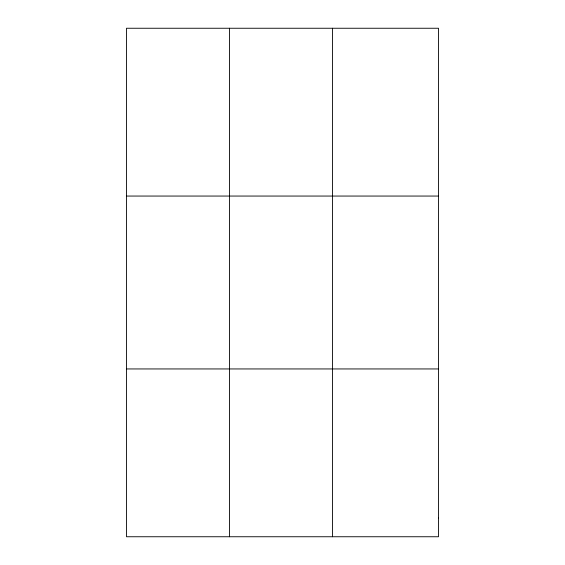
<?xml version="1.0" encoding="UTF-8"?>
<svg xmlns="http://www.w3.org/2000/svg" width="565" height="565" viewBox="0 0 565 565"><rect width="100%" height="100%" fill="white"/><g stroke="black" fill="none" stroke-linecap="round" stroke-linejoin="round"><path stroke-width="0.85" d="M229.454 28.25L229.454 536.75M332.425 28.25L332.425 536.75M126.489 196.055L438.511 196.055M126.489 368.945L438.511 368.945M438.511 518.105L438.511 536.75L126.489 536.75L126.489 28.25L438.511 28.25L438.511 518.105"/></g></svg>
